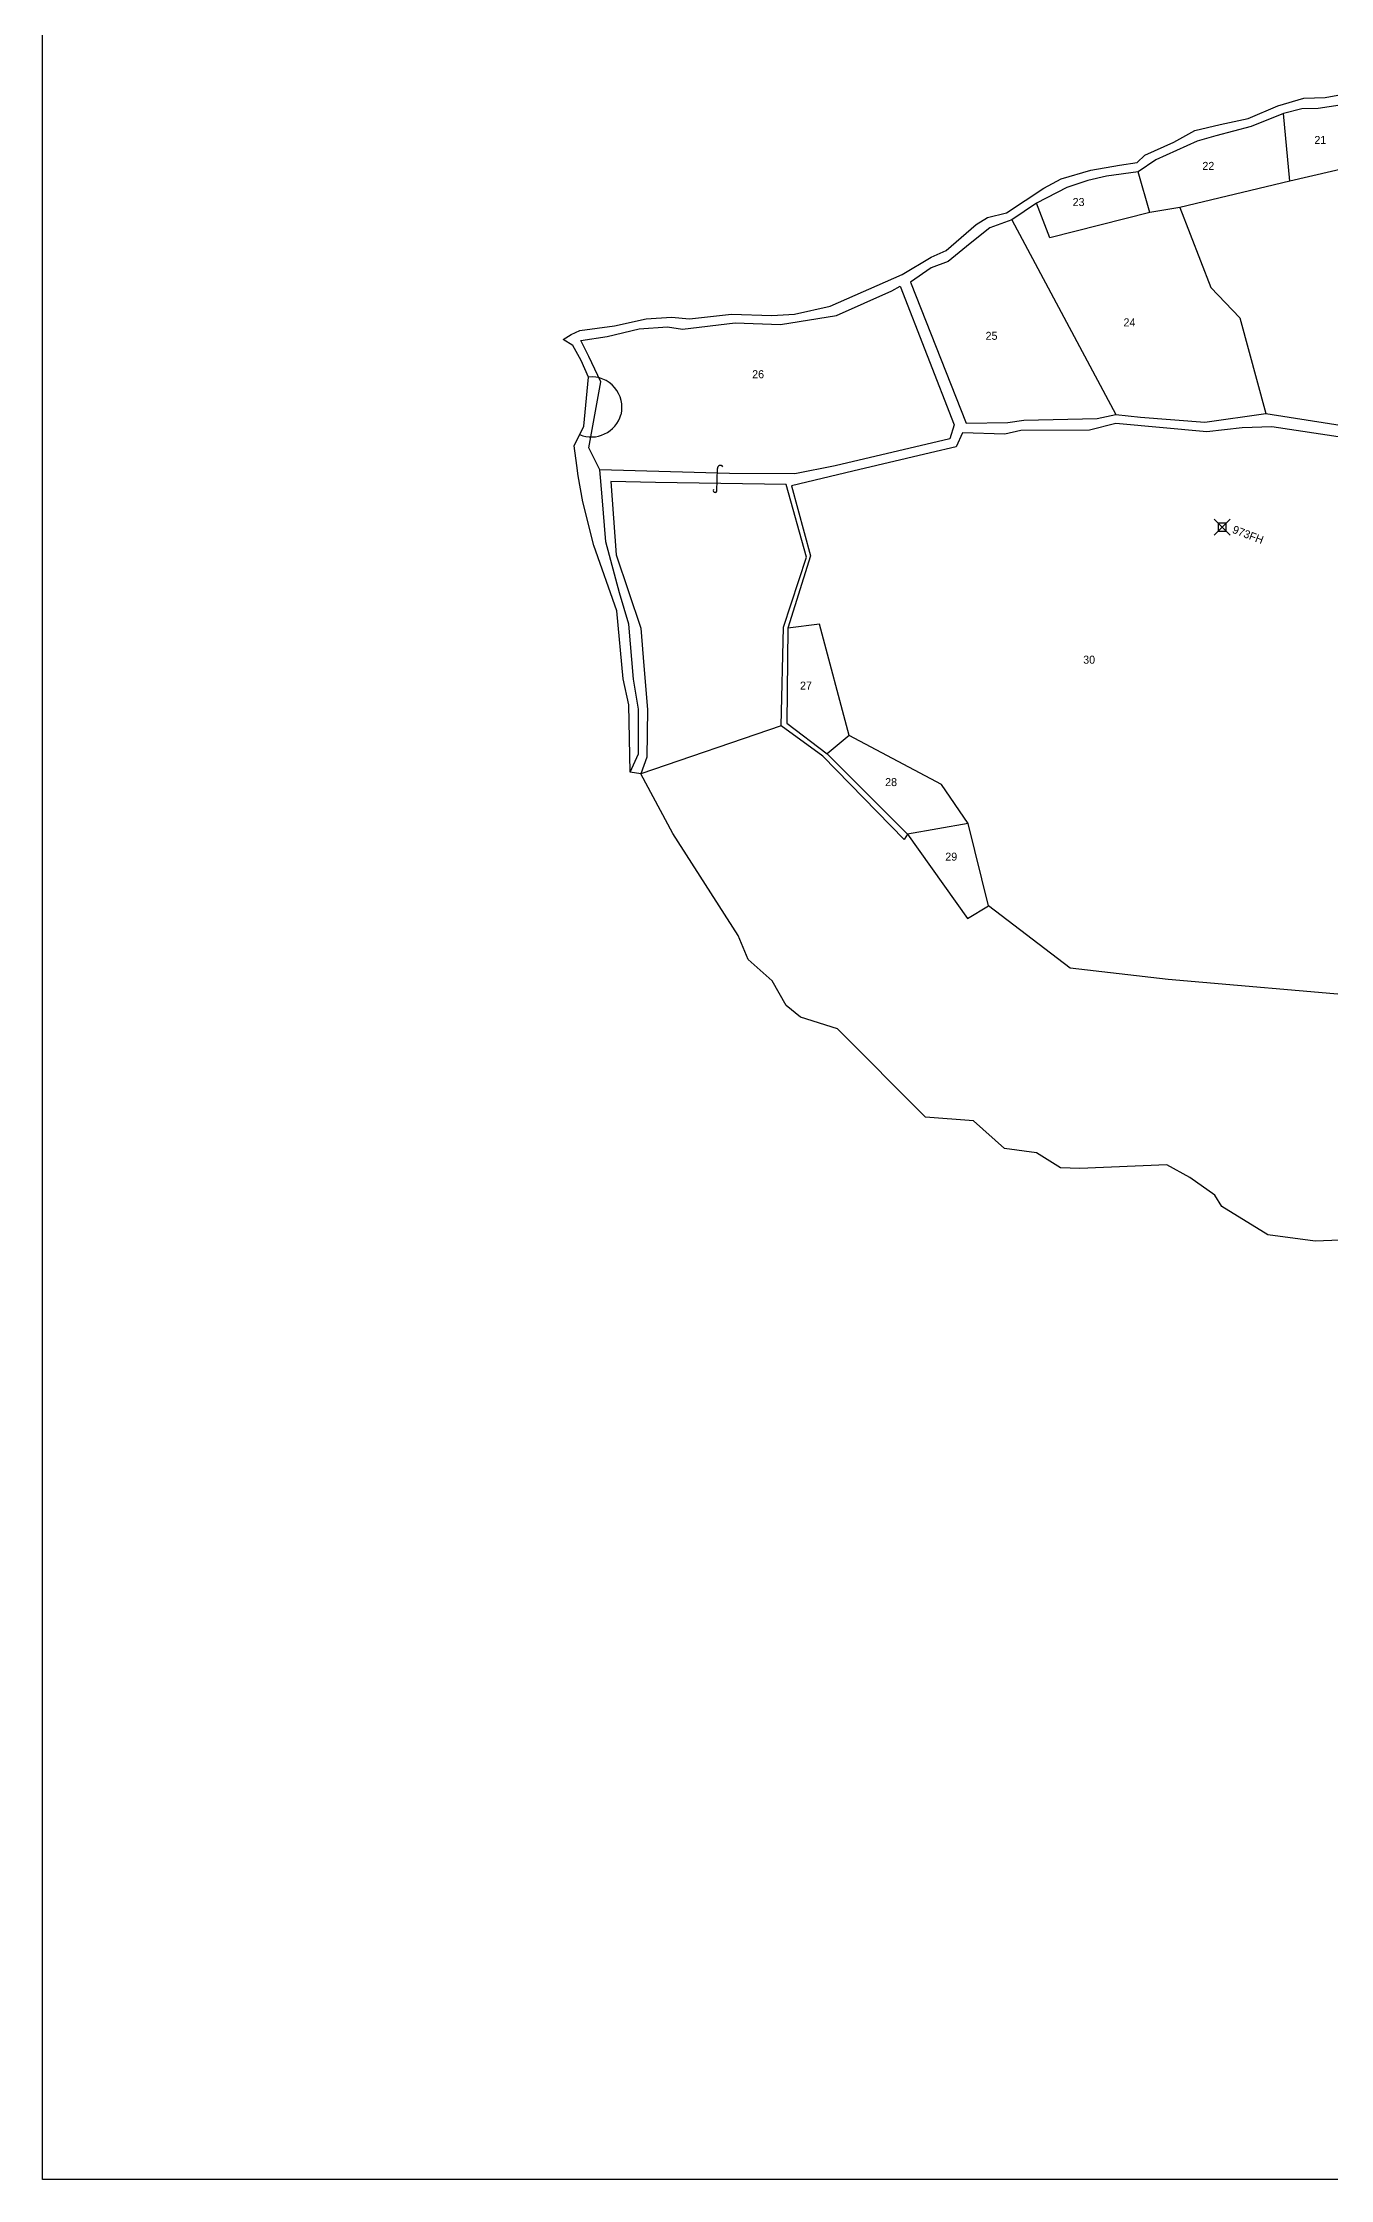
# Model space of a CAD drawing. Extents: x 151273 to 153548, y 177794 to 180070.
# Drawn here: x 151273 to 152078, y 177794 to 179129 of the extents above; entities that cross this region are included whole.
import ezdxf

# ---------------------------------------------------------------- set-up
doc = ezdxf.new("R2010")
doc.units = 0
doc.header["$MEASUREMENT"] = 0
doc.header["$PDMODE"] = 67
doc.header["$PDSIZE"] = 5
for name, color, linetype in [('BORDER-B', 3, 'CONTINUOUS'), ('IMAGE', 7, 'CONTINUOUS'), ('LINK', 4, 'CONTINUOUS'), ('NO', 1, 'CONTINUOUS'), ('PARCEL', 6, 'CONTINUOUS'), ('ROAD', 2, 'CONTINUOUS'), ('TRIG-P', 2, 'CONTINUOUS'), ('TRIG-T', 1, 'CONTINUOUS')]:
    doc.layers.add(name, color=color, linetype=linetype)
picture_1 = doc.add_image_def('image1.tif', size_in_pixel=(10768, 10768))

msp = doc.modelspace()

# ---------------------------------------------------------------- linework, layer by layer
at = {"layer": 'BORDER-B'}
msp.add_lwpolyline([(152094.2, 178381.6), (152068.1, 178380.5), (152038.7, 178384.4), (152009.8, 178402.1), (152005.4, 178409.3), (151989.9, 178420.4), (151975.4, 178428.2), (151921.1, 178425.9), (151909, 178426.3), (151894, 178435.7), (151874, 178438.5), (151854.6, 178455.7), (151824.7, 178457.9), (151769.7, 178513.3), (151746.4, 178520.5), (151737.6, 178527.7), (151728.7, 178543.3), (151713.7, 178556.6), (151707.6, 178571.5), (151666.6, 178635.3), (151646.6, 178672.5), (151640.1, 178673.7), (151639.1, 178715.6), (151635.7, 178731.9), (151631.7, 178774.4), (151617.4, 178815.3), (151610.5, 178842.5), (151607.5, 178858.8), (151606.6, 178865.2), (151605.1, 178877.5), (151611, 178889.9), (151614, 178920.5), (151609.5, 178930.8), (151604.1, 178940.2), (151598.2, 178944.1), (151603.1, 178947.1), (151608.5, 178949.6), (151630.3, 178952.5), (151650, 178957), (151665.8, 178958), (151677.2, 178957), (151703.3, 178959.9), (151728.5, 178958.9), (151742.8, 178959.9), (151765, 178964.9), (151810, 178984.6), (151828.2, 178995.5), (151837.5, 178999.7), (151856.4, 179015.8), (151863.3, 179020.3), (151875.3, 179023.1), (151898.7, 179038.5), (151909.4, 179044.4), (151928, 179049.9), (151945.9, 179053), (151956.9, 179054.7), (151961.7, 179059.2), (151979.9, 179067.4), (151993, 179074.7), (152008.8, 179078.4), (152026.4, 179082.2), (152044.9, 179090.1), (152061.1, 179094.9), (152074.5, 179095.3), (152122, 179103.9)], dxfattribs=at)
at = {"layer": 'LINK'}
msp.add_lwpolyline([(151694.2, 178849.2), (151694.7, 178863.3)], dxfattribs=at)
for centre, radius, start, end in [((151696.5, 178863.5), 1.84, 33.6146, 186.6311), ((151693.1, 178849.6), 1.21, 144.0178, 340.4994)]:
    msp.add_arc(centre, radius, start, end, dxfattribs=at)
at = {"layer": 'PARCEL'}
for points in [[(152092.8, 179052.4), (152052.4, 179042.9), (152048.3, 179085.2)], [(152052.4, 179042.9), (151983.7, 179026.6), (151964.9, 179023.3), (151957.6, 179048.7)], [(151964.9, 179023.3), (151902.4, 179007.5), (151894.1, 179029.3)], [(151878.5, 179018.8), (151943.7, 178897.1)], [(151983.7, 179026.6), (152002.9, 178976.6), (152021.2, 178957.5), (152037.3, 178897.8)], [(151776.9, 178696.5), (151758.3, 178766.1), (151738.6, 178763.5)], [(151734.4, 178702.5), (151646.6, 178672.5)], [(152122.7, 178471), (152101.6, 178533.2), (151976.3, 178544.1), (151915, 178551.2), (151864.1, 178590), (151851.2, 178641.6), (151834.7, 178666), (151776.9, 178696.5), (151763.2, 178685)], [(151851.2, 178641.6), (151813.3, 178634.8)], [(151813.3, 178634.8), (151850.8, 178582.1), (151864.1, 178590)]]:
    msp.add_lwpolyline(points, dxfattribs=at)
for centre, radius, start, end in [((151615.9, 178901.6), 19, 345.7732, 95.7412), ((151615.8, 178902.3), 19.2, 247.4448, 343.7052)]:
    msp.add_arc(centre, radius, start, end, dxfattribs=at)
at = {"layer": 'ROAD'}
for points in [[(152093.4, 179091.9), (152070, 179088.4), (152059.8, 179088.1), (152048.3, 179085.2), (152028.2, 179077.1), (152006.2, 179071.2), (151994.4, 179068), (151968.6, 179056.2), (151957.6, 179048.7), (151937.8, 179046), (151926.2, 179043.3), (151912.9, 179039), (151894.1, 179029.3), (151878.5, 179018.8), (151864.8, 179013.7), (151852.5, 179004.1), (151838.8, 178992.8), (151828.1, 178988.8), (151815.2, 178979.9), (151850.1, 178891.7), (151876.1, 178892.2), (151886, 178893.6), (151931.9, 178894.7), (151943.7, 178897.1), (151959, 178895.5), (151999.2, 178892.4), (152037.3, 178897.8), (152131.5, 178883)], [(151640.1, 178673.7), (151645.2, 178685.1), (151645.2, 178713), (151642.2, 178731.8), (151639.3, 178766.1), (151633.4, 178785.7), (151624.8, 178817.5), (151622.6, 178845.7), (151621, 178862.6), (151614.3, 178876.3), (151621.8, 178917.6), (151614.1, 178933.4), (151609.2, 178943.3), (151625.6, 178945.8), (151645.7, 178950.7), (151663.4, 178952), (151672.8, 178950.4), (151705.6, 178954.4), (151734, 178953.3), (151768.9, 178959), (151803.5, 178974.5), (151808.8, 178977.3), (151842.6, 178890.6), (151839.9, 178882), (151768.2, 178865.1), (151743, 178860), (151702.2, 178860.3), (151621, 178862.6)], [(152128.3, 178876.4), (152041.1, 178889.5), (152022.5, 178888.9), (152000.4, 178886.2), (151943.7, 178891.5), (151927.2, 178887.3), (151884.3, 178887.1), (151874.2, 178884.9), (151847.7, 178885.6), (151843.7, 178877), (151827.7, 178873.1), (151779.2, 178861.7), (151740.8, 178852.5), (151752.7, 178808.9), (151738.6, 178763.5), (151738, 178704.2), (151763.2, 178685), (151813.3, 178634.8), (151811.4, 178631.5), (151760.5, 178683.6), (151734.4, 178702.5), (151735.8, 178764.2), (151750.2, 178808), (151737.5, 178853.3), (151655.8, 178854.6), (151627.9, 178855.3), (151631.2, 178809.5), (151646.7, 178763.5), (151648.5, 178740.1), (151650.9, 178712.8), (151650.4, 178683), (151646.6, 178672.5)]]:
    msp.add_lwpolyline(points, dxfattribs=at)
at = {"layer": 'TRIG-P'}
msp.add_point((152010.1, 178826.7), dxfattribs=at)

# ---------------------------------------------------------------- texts
at = {"layer": 'NO'}
for s, p in [('21', (152067.7, 179066.2)), ('22', (151997.7, 179050)), ('23', (151916.6, 179027.4)), ('25', (151862.2, 178943.8)), ('24', (151948.4, 178952.2)), ('26', (151716.3, 178919.8)), ('30', (151923.2, 178741.4)), ('27', (151746.2, 178725.2)), ('28', (151799.4, 178664.9)), ('29', (151837, 178618.3))]:
    msp.add_text(s, height=5, dxfattribs=at).set_placement(p)
at = {"layer": 'TRIG-T'}
msp.add_text('973FH', height=5, rotation=338.9091, dxfattribs=at).set_placement((152016, 178823.3))

# ---------------------------------------------------------------- pictures from other files: only their frames are drawn
at = {"layer": 'IMAGE'}
image = msp.add_image(picture_1, insert=(151272.8, 177794.2), size_in_units=(2275.5, 2275.5), dxfattribs=at)
image.dxf.flags = 15

doc.saveas('drawing.dxf')
